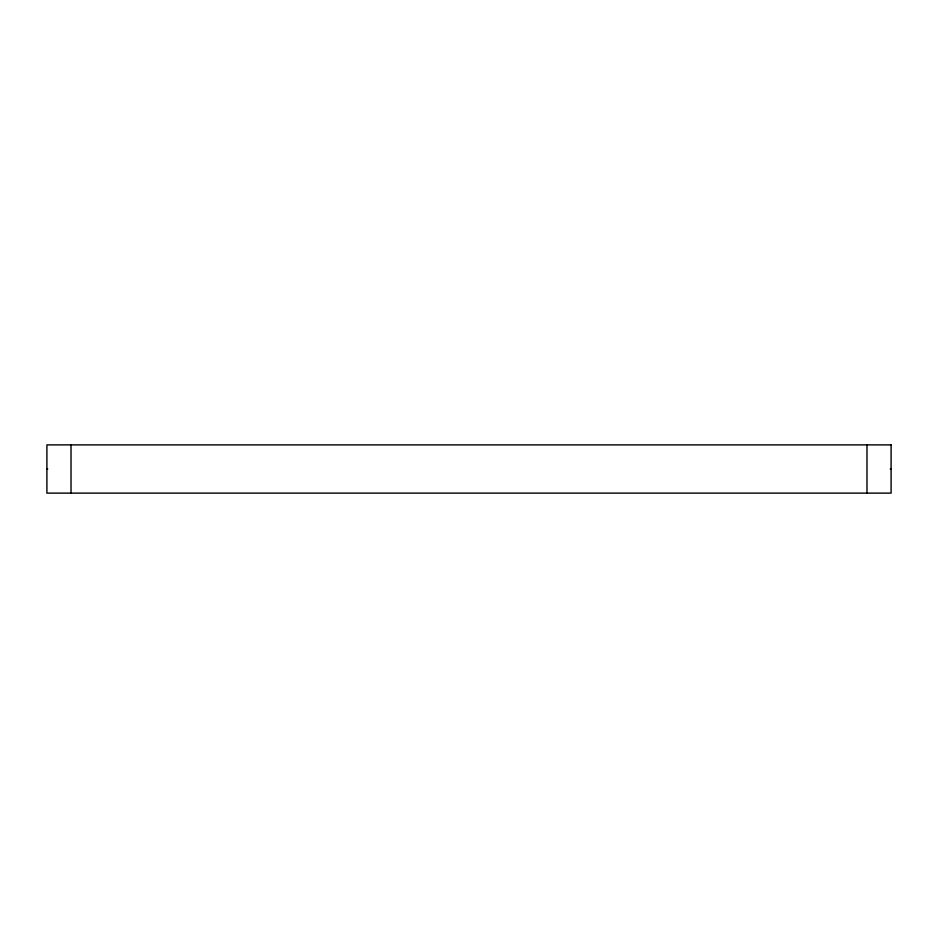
<?xml version="1.0" encoding="UTF-8"?>
<svg xmlns="http://www.w3.org/2000/svg" width="938" height="938" viewBox="0 0 938 938"><rect width="100%" height="100%" fill="white"/><g stroke="black" fill="none" stroke-linecap="round" stroke-linejoin="round"><path stroke-width="1.41" d="M46.9 469L47.721 469M890.279 469L891.1 469M866.982 444.882L866.982 493.118M71.018 444.882L71.018 493.118M891.1 444.882L46.9 444.882L46.9 493.118L891.1 493.118L891.1 444.882"/></g></svg>
